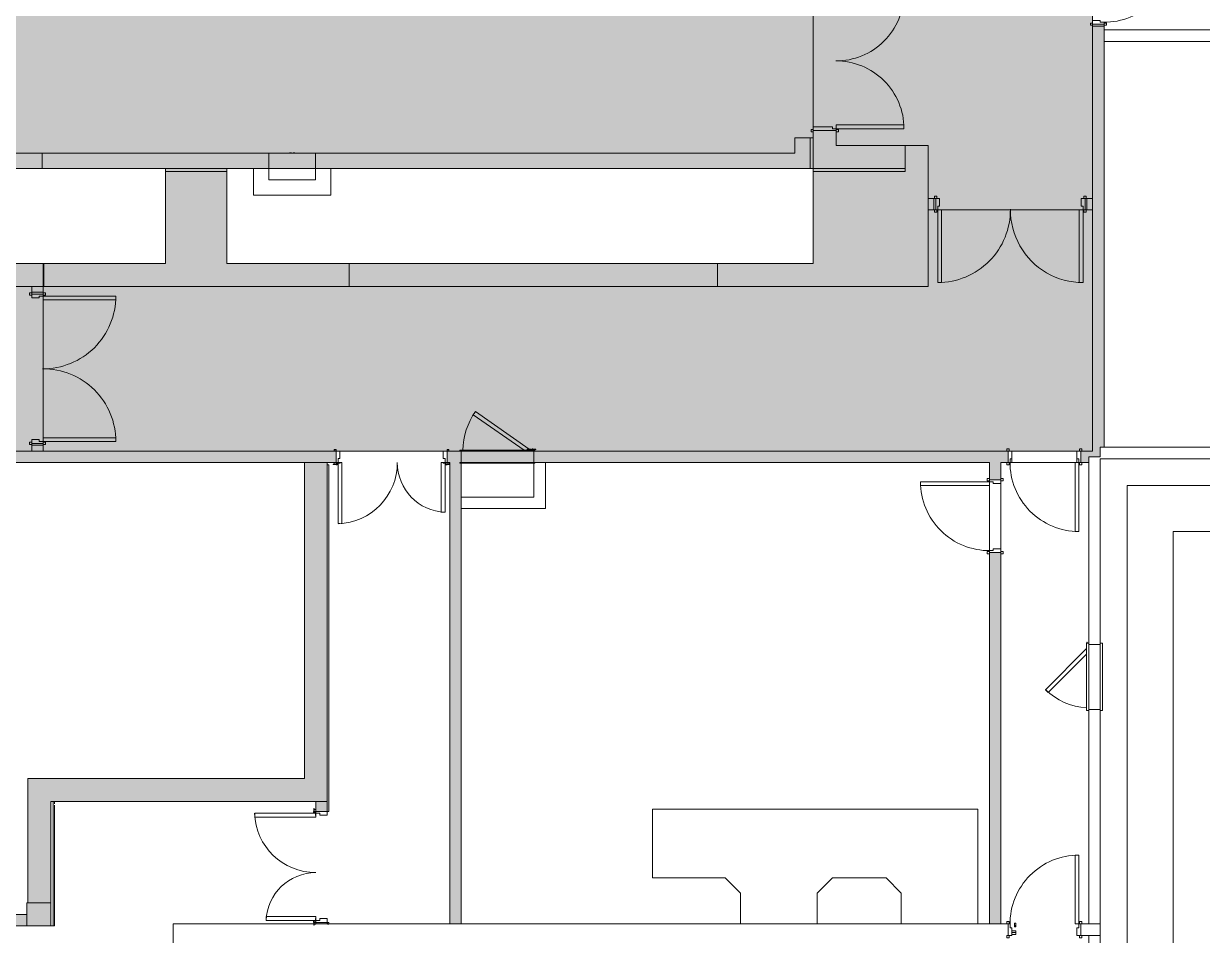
# Model space of a CAD drawing. Header units: millimetres. Extents: x -57519 to 497916, y -349472 to 446842.
# Drawn here: x 394282 to 409684, y -618 to 11290 of the extents above; entities that cross this region are included whole.
import ezdxf

# ---------------------------------------------------------------- set-up
doc = ezdxf.new("R2010")
doc.units = ezdxf.units.MM
for name, color, linetype, lineweight in [('A-DETL-GENF', 92, 'Continuous', 5), ('A-DETL-THIN', 151, 'Continuous', 9), ('A-DOOR', 31, 'Continuous', 5), ('A-DOOR-FRAM', 31, 'Continuous', 5), ('A-FLOR', 192, 'Continuous', 5), ('A-WALL', 113, 'Continuous', 20), ('A-WALL-PATT', 111, 'Continuous', 20), ('I-FURN', 30, 'Continuous', 5), ('S-COLS', 52, 'Continuous', 20)]:
    doc.layers.add(name, color=color, linetype=linetype, lineweight=lineweight)

# ---------------------------------------------------------------- blocks, each defined once
blk = doc.blocks.new('DLN-Double Door__X03_ - _M19_1900 x 2450 _WH_-V583-G_F SINGLE OCCUPANCY DIAGRAM')
at = {"layer": 'A-DOOR', "color": 191}
for p, q in [((-900, -75), (-950, -75)), ((-950, -75), (-950, -1025)), ((-900, -1025), (-900, -75)), ((900, -75), (950, -75)), ((900, -1025), (900, -75)), ((950, -75), (950, -1025)), ((-950, -1025), (-900, -1025)), ((950, -1025), (900, -1025))]:
    blk.add_line(p, q, dxfattribs=at)
for centre, start, end in [((-950, -75), 270, 0.5), ((950, -75), 179.5, 209.6667), ((950, -75), 209.6667, 239.8333), ((950, -75), 239.8333, 270)]:
    blk.add_arc(centre, 950, start, end, dxfattribs=at)
at = {"layer": 'A-DOOR-FRAM', "color": 191}
for p, q in [((-960, 105), (-990, 105)), ((-990, 105), (-990, 75)), ((-990, 75), (-975, 75)), ((-975, 75), (-960, 75)), ((-925, 75), (-975, 75)), ((-975, 75), (-975, -75)), ((-960, 75), (-960, 105)), ((-925, -25), (-925, 75)), ((925, 75), (925, -25)), ((975, 75), (925, 75)), ((990, 105), (960, 105)), ((960, 105), (960, 75)), ((960, 75), (975, 75)), ((975, 75), (990, 75)), ((975, -75), (975, 75)), ((990, 75), (990, 105)), ((-975, -75), (-990, -75)), ((-990, -75), (-990, -105)), ((-990, -105), (-960, -105)), ((-960, -75), (-975, -75)), ((-975, -75), (-950, -75)), ((-960, -105), (-960, -75)), ((-950, -75), (-950, -25)), ((-950, -25), (-925, -25)), ((925, -25), (950, -25)), ((950, -25), (950, -75)), ((950, -75), (975, -75)), ((975, -75), (960, -75)), ((960, -75), (960, -105)), ((960, -105), (990, -105)), ((990, -75), (975, -75)), ((990, -105), (990, -75))]:
    blk.add_line(p, q, dxfattribs=at)
blk = doc.blocks.new('DLN-Single Door__X01_ - _M05a_ 900 x 2450 _WH_-16935530-G_F SINGLE OCCUPANCY DIAGRAM')
at = {"layer": 'A-DOOR', "color": 253}
for p, q in [((-450, 975), (-400, 975)), ((-450, 75), (-450, 975)), ((-400, 975), (-400, 75)), ((-490, 105), (-460, 105)), ((-490, 75), (-490, 105)), ((-475, 75), (-490, 75)), ((-460, 75), (-475, 75)), ((-460, 105), (-460, 75)), ((-400, 75), (-450, 75)), ((460, 75), (460, 105)), ((460, 105), (490, 105)), ((475, 75), (460, 75)), ((490, 75), (475, 75)), ((490, 105), (490, 75)), ((-490, -75), (-475, -75)), ((-475, -75), (-460, -75)), ((460, -75), (475, -75)), ((475, -75), (490, -75))]:
    blk.add_line(p, q, dxfattribs=at)
at = {"layer": 'A-DOOR', "color": 191}
for p, q in [((-490, -105), (-490, -75)), ((-460, -105), (-490, -105)), ((-460, -75), (-460, -105)), ((460, -105), (460, -75)), ((490, -105), (460, -105)), ((490, -75), (490, -105))]:
    blk.add_line(p, q, dxfattribs=at)
at = {"layer": 'A-DOOR', "color": 253}
blk.add_arc((-450, 75), 900, 359.5, 90, dxfattribs=at)
at = {"layer": 'A-DOOR-FRAM', "color": 253}
for p, q in [((-475, 75), (-450, 75)), ((-475, -75), (-475, 75)), ((-450, 75), (-450, 25)), ((-450, 25), (-425, 25)), ((-425, 25), (-425, -75)), ((425, 25), (450, 25)), ((425, -75), (425, 25)), ((450, 75), (475, 75)), ((450, 25), (450, 75)), ((475, 75), (475, -75)), ((-425, -75), (-475, -75)), ((475, -75), (425, -75))]:
    blk.add_line(p, q, dxfattribs=at)
blk = doc.blocks.new('DLN-Double Door__X03_ - _M19_1900 x 2450 _WH_-16956328-G_F SINGLE OCCUPANCY DIAGRAM')
at = {"layer": 'A-DOOR', "color": 191}
for p, q in [((-950, 1025), (-900, 1025)), ((-950, 75), (-950, 1025)), ((-900, 1025), (-900, 75)), ((900, 1025), (900, 75)), ((950, 1025), (900, 1025)), ((950, 75), (950, 1025)), ((-900, 75), (-950, 75)), ((900, 75), (950, 75))]:
    blk.add_line(p, q, dxfattribs=at)
for centre, start, end in [((-950, 75), 359.5, 90), ((950, 75), 90, 180.5)]:
    blk.add_arc(centre, 950, start, end, dxfattribs=at)
at = {"layer": 'A-DOOR-FRAM', "color": 191}
for p, q in [((-990, 105), (-960, 105)), ((-990, 75), (-990, 105)), ((-975, 75), (-990, 75)), ((-960, 75), (-975, 75)), ((-975, 75), (-950, 75)), ((-975, -75), (-975, 75)), ((-960, 105), (-960, 75)), ((-950, 75), (-950, 25)), ((-950, 25), (-925, 25)), ((-925, 25), (-925, -75)), ((925, 25), (950, 25)), ((925, -75), (925, 25)), ((950, 75), (975, 75)), ((950, 25), (950, 75)), ((960, 75), (960, 105)), ((960, 105), (990, 105)), ((975, 75), (960, 75)), ((990, 75), (975, 75)), ((975, 75), (975, -75)), ((990, 105), (990, 75)), ((-990, -75), (-975, -75)), ((-990, -105), (-990, -75)), ((-960, -105), (-990, -105)), ((-975, -75), (-960, -75)), ((-925, -75), (-975, -75)), ((-960, -75), (-960, -105)), ((975, -75), (925, -75)), ((960, -105), (960, -75)), ((960, -75), (975, -75)), ((990, -105), (960, -105)), ((975, -75), (990, -75)), ((990, -75), (990, -105))]:
    blk.add_line(p, q, dxfattribs=at)
blk = doc.blocks.new('DLN-Access Panel__AP02_ - _AP02_ 900 x 1100 _WH_-14685773-G_F SINGLE OCCUPANCY DIAGRAM')
at = {"layer": 'A-DOOR', "color": 253}
for p, q in [((-490, 85), (-477, 85)), ((-490, 75), (-490, 85)), ((-477, 75), (-490, 75)), ((-477, 85), (473, 85)), ((473, 75), (-477, 75)), ((473, 85), (490, 85)), ((490, 75), (473, 75)), ((490, 85), (490, 75)), ((-490, -75), (490, -75))]:
    blk.add_line(p, q, dxfattribs=at)
at = {"layer": 'A-DOOR', "color": 191}
for p, q in [((-465, -95), (-503, -95)), ((-503, -95), (-503, -100)), ((-503, -100), (-465, -100)), ((-490, -85), (-490, -75)), ((490, -85), (-490, -85)), ((-465, -85), (-465, -97)), ((-450, -97), (-450, -85)), ((-405, -95), (-443, -95)), ((-443, -95), (-443, -100)), ((-443, -100), (-405, -100)), ((-436, -85), (-421, -95)), ((-414, -100), (287, -591)), ((-405, -85), (-405, -97)), ((-390, -97), (-390, -85)), ((316, -550), (-349, -85)), ((490, -75), (490, -85)), ((287, -591), (316, -550))]:
    blk.add_line(p, q, dxfattribs=at)
for centre, radius, start, end in [((-458, -97), 7.5, 199.4712, 360), ((-458, -97), 7.5, 180, 0), ((-458, -97), 2, 180, 360), ((-398, -97), 7.5, 199.4712, 360), ((-398, -97), 7.5, 180, 0), ((-398, -97), 2, 180, 360), ((-450, -75), 900, 325, 359.3465)]:
    blk.add_arc(centre, radius, start, end, dxfattribs=at)
at = {"layer": 'A-DOOR-FRAM', "color": 253}
for p, q in [((-475, 75), (473, 75)), ((-475, -75), (-475, 75)), ((475, 73), (475, -51)), ((475, -75), (-475, -75)), ((475, -54), (475, -75))]:
    blk.add_line(p, q, dxfattribs=at)
blk = doc.blocks.new('DLN-Double Door__X03_ - _M52_1800 x 2450 _WH_-16954923-G_F SINGLE OCCUPANCY DIAGRAM')
at = {"layer": 'A-DOOR', "color": 191}
for p, q in [((-835, -150), (-885, -150)), ((-885, -150), (-885, -1035)), ((-835, -1035), (-835, -150)), ((835, -150), (885, -150)), ((835, -1035), (835, -150)), ((885, -150), (885, -1035)), ((-885, -1035), (-835, -1035)), ((885, -1035), (835, -1035))]:
    blk.add_line(p, q, dxfattribs=at)
for centre, start, end in [((-885, -150), 270, 0.5), ((885, -150), 179.5, 270)]:
    blk.add_arc(centre, 885, start, end, dxfattribs=at)
at = {"layer": 'A-DOOR-FRAM', "color": 191}
for p, q in [((-895, 180), (-925, 180)), ((-925, 180), (-925, 150)), ((-895, 150), (-895, 180)), ((925, 180), (895, 180)), ((895, 180), (895, 150)), ((925, 150), (925, 180)), ((-925, 150), (-910, 150)), ((-910, 150), (-895, 150)), ((-860, 150), (-910, 150)), ((-910, 150), (-910, -150)), ((-860, -100), (-860, 150)), ((860, 150), (860, -100)), ((910, 150), (860, 150)), ((895, 150), (910, 150)), ((910, 150), (925, 150)), ((910, -150), (910, 150)), ((-910, -150), (-925, -150)), ((-925, -150), (-925, -180)), ((-895, -150), (-910, -150)), ((-910, -150), (-885, -150)), ((-895, -180), (-895, -150)), ((-885, -150), (-885, -100)), ((-885, -100), (-860, -100)), ((860, -100), (885, -100)), ((885, -100), (885, -150)), ((885, -150), (910, -150)), ((910, -150), (895, -150)), ((895, -150), (895, -180)), ((925, -150), (910, -150)), ((925, -180), (925, -150)), ((-925, -180), (-895, -180)), ((895, -180), (925, -180))]:
    blk.add_line(p, q, dxfattribs=at)
blk = doc.blocks.new('DLN-Access Panel__AP01_ - _AP10_ 800 x 800 _WH_-16315458-G_F SINGLE OCCUPANCY DIAGRAM')
at = {"layer": 'A-DOOR', "color": 253}
for p, q in [((-440, 105), (440, 105)), ((-440, 75), (-440, 105)), ((440, 75), (-440, 75)), ((440, 105), (440, 75)), ((-440, -95), (-453, -95)), ((-453, -95), (-453, -100)), ((-453, -100), (-440, -100)), ((-440, -75), (440, -75)), ((-440, -105), (-440, -75)), ((440, -105), (-440, -105)), ((-370, -105), (166, -641)), ((201, -605), (-299, -105)), ((440, -75), (440, -105)), ((166, -641), (201, -605))]:
    blk.add_line(p, q, dxfattribs=at)
blk.add_arc((-400, -75), 800, 315, 357.8232, dxfattribs=at)
at = {"layer": 'A-DOOR-FRAM', "color": 253}
for p, q in [((-425, 75), (-425, -75)), ((425, 75), (425, -75))]:
    blk.add_line(p, q, dxfattribs=at)
blk = doc.blocks.new('DLN_Production Lighting PLB - DLN_Production Lighting PLB-15392208-G_F SINGLE OCCUPANCY DIAGRAM')
at = {"layer": 'I-FURN', "color": 253}
for p, q in [((305, 0), (-305, 0)), ((-305, 0), (-305, -150)), ((305, -150), (305, 0))]:
    blk.add_line(p, q, dxfattribs=at)
at = {"layer": 'I-FURN', "color": 191}
for p, q in [((-305, -150), (-305, -350)), ((305, -350), (305, -150)), ((-305, -350), (305, -350)), ((-35, -355), (-35, -350)), ((-10, -355), (-35, -355)), ((-10, -350), (-10, -355)), ((10, -350), (10, -355)), ((35, -355), (10, -355)), ((35, -355), (35, -350))]:
    blk.add_line(p, q, dxfattribs=at)
blk = doc.blocks.new('DLN-Single Door__X01_ - _M05a_ 900 x 2450 _WH_-V849-G_F SINGLE OCCUPANCY DIAGRAM')
at = {"layer": 'A-DOOR', "color": 253}
for p, q in [((-450, 975), (-400, 975)), ((-450, 75), (-450, 975)), ((-400, 975), (-400, 75)), ((-490, 105), (-460, 105)), ((-490, 75), (-490, 105)), ((-475, 75), (-490, 75)), ((-460, 75), (-475, 75)), ((-460, 105), (-460, 75)), ((-400, 75), (-450, 75)), ((460, 75), (460, 105)), ((460, 105), (490, 105)), ((475, 75), (460, 75)), ((490, 75), (475, 75)), ((490, 105), (490, 75)), ((-490, -75), (-475, -75)), ((-475, -75), (-460, -75)), ((460, -75), (475, -75)), ((475, -75), (490, -75))]:
    blk.add_line(p, q, dxfattribs=at)
at = {"layer": 'A-DOOR', "color": 191}
for p, q in [((-490, -103), (-490, -75)), ((-460, -105), (-490, -105)), ((-460, -75), (-460, -102)), ((460, -105), (460, -75)), ((490, -105), (460, -105)), ((490, -75), (490, -105))]:
    blk.add_line(p, q, dxfattribs=at)
at = {"layer": 'A-DOOR', "color": 253}
blk.add_arc((-450, 75), 900, 359.5, 90, dxfattribs=at)
at = {"layer": 'A-DOOR-FRAM', "color": 253}
for p, q in [((-475, 75), (-450, 75)), ((-475, -75), (-475, 75)), ((-450, 75), (-450, 25)), ((-450, 25), (-425, 25)), ((-425, 25), (-425, -75)), ((425, 25), (450, 25)), ((425, -75), (425, 25)), ((450, 75), (475, 75)), ((450, 25), (450, 75)), ((475, 75), (475, -75)), ((-425, -75), (-475, -75)), ((475, -75), (425, -75))]:
    blk.add_line(p, q, dxfattribs=at)
blk = doc.blocks.new('DLN-Single Door__X01_ - _M02_ 900 x 2450 _WH_-16935554-G_F SINGLE OCCUPANCY DIAGRAM')
at = {"layer": 'A-DOOR', "color": 253}
for p, q in [((-460, 105), (-490, 105)), ((-490, 105), (-490, 75)), ((-490, 75), (-475, 75)), ((-475, 75), (-460, 75)), ((-460, 75), (-460, 105)), ((490, 105), (460, 105)), ((460, 105), (460, 75)), ((460, 75), (475, 75)), ((475, 75), (490, 75)), ((490, 75), (490, 105)), ((-475, -75), (-490, -75)), ((-490, -75), (-490, -105)), ((-490, -105), (-460, -105)), ((-460, -75), (-475, -75)), ((-460, -105), (-460, -75)), ((-400, -75), (-450, -75)), ((-450, -75), (-450, -975)), ((-400, -975), (-400, -75)), ((475, -75), (460, -75)), ((460, -75), (460, -105)), ((460, -105), (490, -105)), ((490, -75), (475, -75)), ((490, -105), (490, -75)), ((-450, -975), (-400, -975))]:
    blk.add_line(p, q, dxfattribs=at)
blk.add_arc((-450, -75), 900, 270, 0.5, dxfattribs=at)
at = {"layer": 'A-DOOR-FRAM', "color": 253}
for p, q in [((-425, 75), (-475, 75)), ((-475, 75), (-475, -75)), ((-425, -25), (-425, 75)), ((425, 75), (425, -25)), ((475, 75), (425, 75)), ((475, -75), (475, 75)), ((-475, -75), (-450, -75)), ((-450, -75), (-450, -25)), ((-450, -25), (-425, -25)), ((425, -25), (450, -25)), ((450, -25), (450, -75)), ((450, -75), (475, -75))]:
    blk.add_line(p, q, dxfattribs=at)
blk = doc.blocks.new('DLN-Steel door without lock - _M37_ 900 x 2200 _WH_-15386566-G_F SINGLE OCCUPANCY DIAGRAM')
at = {"layer": 'A-DOOR', "color": 253}
for p, q in [((-460, 105), (-490, 105)), ((-490, 105), (-490, 75)), ((-490, 75), (-475, 75)), ((-475, 75), (-460, 75)), ((-460, 75), (-460, 105)), ((425, 65), (375, 65)), ((375, 50), (375, 65)), ((375, 65), (375, 63)), ((375, 40), (375, 50)), ((375, 35), (375, 40)), ((375, 31), (375, 40)), ((375, 40), (375, 31)), ((425, 35), (375, 35)), ((375, 25), (375, 35)), ((375, 34), (375, 32)), ((375, 15), (375, 25)), ((425, 15), (375, 15)), ((490, 105), (460, 105)), ((460, 105), (460, 75)), ((460, 75), (475, 75)), ((475, 75), (490, 75)), ((490, 75), (490, 105)), ((-475, -75), (-490, -75)), ((-490, -75), (-490, -105)), ((-490, -105), (-460, -105)), ((-460, -75), (-475, -75)), ((-460, -105), (-460, -75)), ((-400, -75), (-450, -75)), ((-450, -75), (-450, -975)), ((-400, -975), (-400, -75)), ((375, -45), (375, -35)), ((375, -35), (390, -35)), ((375, -45), (375, -50)), ((375, -50), (375, -45)), ((375, -45), (375, -55)), ((375, -55), (375, -45)), ((390, -50), (375, -50)), ((375, -50), (375, -60)), ((375, -60), (375, -50)), ((375, -55), (390, -55)), ((375, -55), (375, -60)), ((375, -60), (375, -55)), ((375, -70), (375, -60)), ((375, -70), (375, -80)), ((375, -80), (375, -70)), ((375, -70), (375, -85)), ((375, -85), (375, -70)), ((375, -85), (390, -85)), ((390, -35), (390, -45)), ((390, -45), (390, -55)), ((390, -55), (390, -45)), ((390, -45), (390, -50)), ((390, -50), (390, -45)), ((390, -50), (390, -60)), ((390, -60), (390, -50)), ((390, -55), (390, -60)), ((390, -60), (390, -55)), ((390, -60), (390, -70)), ((390, -70), (390, -85)), ((390, -85), (390, -70)), ((390, -70), (390, -80)), ((390, -80), (390, -70)), ((475, -75), (460, -75)), ((460, -75), (460, -105)), ((460, -105), (490, -105)), ((490, -75), (475, -75)), ((490, -105), (490, -75)), ((-450, -975), (-400, -975))]:
    blk.add_line(p, q, dxfattribs=at)
blk.add_arc((-450, -75), 900, 270, 0.5, dxfattribs=at)
at = {"layer": 'A-DOOR-FRAM', "color": 253}
for p, q in [((-425, 75), (-475, 75)), ((-475, 75), (-475, -75)), ((-425, -25), (-425, 75)), ((425, 75), (425, -25)), ((475, 75), (425, 75)), ((475, -75), (475, 75)), ((-475, -75), (-450, -75)), ((-450, -75), (-450, -25)), ((-450, -25), (-425, -25)), ((425, -25), (450, -25)), ((450, -25), (450, -75)), ((450, -75), (475, -75))]:
    blk.add_line(p, q, dxfattribs=at)
blk = doc.blocks.new('M_Double-Uneven - 850 X 600 X 2150 _M53_-18821348-G_F SINGLE OCCUPANCY DIAGRAM')
at = {"layer": 'A-DOOR', "color": 253}
for p, q in [((-1348, 75), (-1298, 75)), ((-1348, -75), (-1348, 75)), ((-1298, 75), (-1298, -24)), ((52, 75), (102, 75)), ((52, -24), (52, 75)), ((102, 75), (102, -75)), ((-1348, -96), (-1385, -96)), ((-1385, -96), (-1385, -101)), ((-1385, -101), (-1348, -101)), ((-1295, -76), (-1348, -76)), ((-1348, -76), (-1348, -99)), ((-1333, -99), (-1333, -81)), ((-1333, -81), (-1295, -81)), ((-1323, -24), (-1323, -76)), ((-1298, -24), (-1323, -24)), ((-1323, -75), (-1323, -873)), ((-1323, -75), (-1272, -75)), ((-1295, -81), (-1295, -76)), ((-1272, -75), (-1272, -874)), ((26, -75), (26, -725)), ((77, -75), (26, -75)), ((102, -76), (49, -76)), ((49, -76), (49, -81)), ((49, -81), (87, -81)), ((77, -24), (52, -24)), ((77, -76), (77, -24)), ((77, -75), (77, -725)), ((87, -81), (87, -99)), ((102, -99), (102, -76)), ((140, -96), (102, -96)), ((102, -101), (140, -101)), ((140, -101), (140, -96)), ((77, -725), (26, -725)), ((-1323, -873), (-1297, -873))]:
    blk.add_line(p, q, dxfattribs=at)
for centre, radius, start, end in [((-1340, -99), 7.5, 199.4712, 360), ((-1340, -99), 7.5, 180, 360), ((-1340, -99), 2, 180, 360), ((-1348, -75), 800, 271.7908, 0), ((102, -75), 650, 180, 267.7958), ((94, -99), 7.5, 180, 340.5288), ((94, -99), 7.5, 180, 0), ((94, -99), 2, 180, 0)]:
    blk.add_arc(centre, radius, start, end, dxfattribs=at)
at = {"layer": 'A-DOOR-FRAM', "color": 191}
for p, q in [((-1373, 96), (-1348, 96)), ((-1373, 76), (-1373, 96)), ((-1348, 76), (-1373, 76)), ((-1348, 96), (-1348, 76)), ((102, 76), (102, 96)), ((102, 96), (127, 96)), ((127, 76), (102, 76)), ((127, 96), (127, 76))]:
    blk.add_line(p, q, dxfattribs=at)
at = {"layer": 'A-DOOR-FRAM', "color": 253}
for p, q in [((-1373, -76), (-1348, -76)), ((-1373, -96), (-1373, -76)), ((102, -76), (127, -76)), ((127, -76), (127, -96))]:
    blk.add_line(p, q, dxfattribs=at)
blk = doc.blocks.new('M_Double-Uneven - 850 X 600 X 2150 _M53_-V915-G_F SINGLE OCCUPANCY DIAGRAM')
at = {"layer": 'A-DOOR', "lineweight": 15}
for p, q in [((-1348, 75), (-1298, 75)), ((-1348, -75), (-1348, 75)), ((-1298, 75), (-1298, -24)), ((52, 75), (102, 75)), ((52, -24), (52, 75)), ((102, 75), (102, -75)), ((-1323, -24), (-1323, -76)), ((-1298, -24), (-1323, -24)), ((-1323, -75), (-1323, -873)), ((-1323, -75), (-1272, -75)), ((-1272, -75), (-1272, -874)), ((26, -75), (26, -725)), ((77, -75), (26, -75)), ((77, -24), (52, -24)), ((77, -76), (77, -24)), ((77, -75), (77, -725)), ((77, -725), (26, -725)), ((-1323, -873), (-1297, -873))]:
    blk.add_line(p, q, dxfattribs=at)
at = {"layer": 'A-DOOR'}
for p, q in [((-1348, -96), (-1385, -96)), ((-1385, -96), (-1385, -101)), ((-1385, -101), (-1348, -101)), ((-1295, -76), (-1348, -76)), ((-1348, -76), (-1348, -99)), ((-1333, -99), (-1333, -81)), ((-1333, -81), (-1295, -81)), ((-1295, -81), (-1295, -76)), ((102, -76), (49, -76)), ((49, -76), (49, -81)), ((49, -81), (87, -81)), ((87, -81), (87, -99)), ((102, -99), (102, -76)), ((140, -96), (102, -96)), ((102, -101), (140, -101)), ((140, -101), (140, -96))]:
    blk.add_line(p, q, dxfattribs=at)
for centre, radius, start, end in [((-1340, -99), 7.5, 199.4712, 360), ((-1340, -99), 7.5, 180, 360), ((-1340, -99), 2, 180, 360), ((-1348, -75), 800, 271.7908, 0), ((102, -75), 650, 180, 267.7958), ((94, -99), 7.5, 180, 340.5288), ((94, -99), 7.5, 180, 0), ((94, -99), 2, 180, 0)]:
    blk.add_arc(centre, radius, start, end, dxfattribs=at)
at = {"layer": 'A-DOOR-FRAM', "lineweight": 15}
for p, q in [((-1373, 96), (-1348, 96)), ((102, 76), (102, 96)), ((102, 96), (122, 96)), ((122, 76), (102, 76)), ((127, 96), (127, 76)), ((-1373, -76), (-1348, -76)), ((-1373, -96), (-1373, -76)), ((102, -76), (122, -76)), ((127, -76), (127, -96))]:
    blk.add_line(p, q, dxfattribs=at)

msp = doc.modelspace()

# ---------------------------------------------------------------- hatches: boundary and pattern name
at = {"layer": 'A-DETL-GENF', "transparency": 33554585}
h = msp.add_hatch(color=201, dxfattribs=at)
h.paths.add_polyline_path([(378712.3, -2142.5), (378712.3, 5707.5), (408249.8, 5707.5), (408249.8, 31607.5), (411824.8, 31607.5), (411824.8, 28857.5), (414124.8, 28857.5), (414124.8, 34332.5), (417674.8, 34332.5), (417674.8, 35647.5), (420699.8, 35647.5), (420699.8, 52157.5), (392454.3, 52157.5), (392454.3, 45782.5), (382199.8, 45782.5), (382199.8, 52157.5), (367049.8, 52157.5), (367049.8, 5707.5), (368349.8, 5707.5), (368349.8, 3222.2), (374112.3, -1265.4), (374112.3, -2142.5), (376972.2, -2142.5)], flags=0)
h.paths.add_polyline_path([(370849.8, 8157.5), (370849.8, 9357.5), (369649.8, 9357.5), (369649.8, 15624.2), (370889.8, 15624.2), (370889.8, 9397.5), (371149.8, 9397.5), (371149.8, 8157.5)], flags=0)
h.paths.add_polyline_path([(388124.8, 8157.5), (388124.8, 9397.5), (389899.8, 9397.5), (389899.8, 8157.5)], flags=0)
h.paths.add_polyline_path([(382791.7, 8157.5), (382352.3, 8157.5), (382352.3, 9397.5), (387324.8, 9397.5), (387324.8, 8157.5), (386671.4, 8157.5)], flags=0)
h.paths.add_polyline_path([(404599.8, 8157.5), (396937.3, 8157.5), (396937.3, 9397.5), (404599.8, 9397.5), (404599.8, 8571.4)], flags=0)
h.paths.add_polyline_path([(394430.7, 8157.5), (392899.8, 8157.5), (392899.8, 9397.5), (396137.3, 9397.5), (396137.3, 8157.5)], flags=0)
h.paths.add_polyline_path([(405799.8, 12397.5), (404559.8, 12397.5), (404559.8, 15624.2), (405799.8, 15624.2), (405799.8, 12969.9)], flags=0)
h.paths.add_polyline_path([(370889.8, 16424.2), (369649.8, 16424.2), (369649.8, 23040.8), (370889.8, 23040.8), (370889.8, 17368.3)], flags=0)
h.paths.add_polyline_path([(404559.8, 16424.2), (404559.8, 23040.8), (405799.8, 23040.8), (405799.8, 16424.2)], flags=0)
h.paths.add_polyline_path([(369649.8, 23840.8), (369649.8, 30107.5), (370849.8, 30107.5), (370849.8, 31307.5), (371149.8, 31307.5), (371149.8, 30107.5), (370889.8, 30107.5), (370889.8, 23840.8)], flags=0)
h.paths.add_polyline_path([(404559.8, 23840.8), (404559.8, 27067.5), (405799.8, 27067.5), (405799.8, 23840.8)], flags=0)
h.paths.add_polyline_path([(388124.8, 30067.5), (388124.8, 31307.5), (389399.8, 31307.5), (389399.8, 30067.5)], flags=0)
h.paths.add_polyline_path([(373449.8, 30067.5), (373449.8, 31307.5), (378512.3, 31307.5), (378512.3, 30067.5), (375032.4, 30067.5)], flags=0)
h.paths.add_polyline_path([(386671.4, 30067.5), (382349.8, 30067.5), (382349.8, 31307.5), (387324.8, 31307.5), (387324.8, 30067.5)], flags=0)
h.paths.add_polyline_path([(394430.7, 30067.5), (392399.8, 30067.5), (392399.8, 31307.5), (396137.3, 31307.5), (396137.3, 30067.5)], flags=0)
h.paths.add_polyline_path([(402190, 30067.5), (396937.3, 30067.5), (396937.3, 31307.5), (404599.8, 31307.5), (404599.8, 30067.5), (404129.8, 30067.5)], flags=0)
h.paths.add_polyline_path([(407299.8, 35797.5), (407299.8, 36247.5), (408249.8, 36247.5), (408249.8, 35797.5), (408009.5, 35797.5)], flags=0)
h.paths.add_polyline_path([(412649.8, 35797.5), (412649.8, 37247.5), (415649.8, 37247.5), (415649.8, 35797.5), (413829, 35797.5)], flags=0)
h.paths.add_polyline_path([(412649.8, 37397.5), (412649.8, 37897.5), (418299.8, 37897.5), (418299.8, 37397.5), (412859.1, 37397.5)], flags=0)
h.paths.add_polyline_path([(408979.4, 37847.5), (408399.8, 37847.5), (408399.8, 38327.5), (410749.8, 38327.5), (410749.8, 37847.5), (409949.3, 37847.5)], flags=0)
h.paths.add_polyline_path([(381599.8, 37907.5), (381599.8, 39557.5), (382049.8, 39557.5), (382049.8, 37907.5), (381821.8, 37907.5)], flags=0)
h.paths.add_polyline_path([(406069.7, 38657.5), (404849.8, 38657.5), (404849.8, 49957.5), (408249.8, 49957.5), (408249.8, 38657.5), (408009.5, 38657.5)], flags=0)
h.paths.add_polyline_path([(370182.8, 40207.5), (369149.8, 40207.5), (369149.8, 40707.5), (370699.8, 40707.5), (370699.8, 40207.5)], flags=0)
h.paths.add_polyline_path([(381599.8, 40257.5), (381599.8, 42757.5), (382049.8, 42757.5), (382049.8, 40257.5), (381821.8, 40257.5)], flags=0)
h.paths.add_polyline_path([(414798.9, 42697.5), (410674.8, 42697.5), (410674.8, 43197.5), (418349.8, 43197.5), (418349.8, 42697.5), (415768.8, 42697.5)], flags=0)
h.paths.add_polyline_path([(377289.8, 42907.5), (375749.8, 42907.5), (375749.8, 43407.5), (377289.8, 43407.5), (377289.8, 43209.2)], flags=0)
h.paths.add_polyline_path([(382049.8, 46907.5), (379399.8, 46907.5), (379399.8, 52007.5), (382049.8, 52007.5), (382049.8, 47057.9)], flags=0)
h.paths.add_polyline_path([(410919.2, 47837.5), (410674.8, 47837.5), (410674.8, 48337.5), (418349.8, 48337.5), (418349.8, 47837.5), (411404.2, 47837.5)], flags=0)
h.paths.add_polyline_path([(408399.8, 50107.5), (408399.8, 52007.5), (408849.8, 52007.5), (408849.8, 50107.5)], flags=0)
at = {"layer": 'A-WALL-PATT', "transparency": 33554432}
h = msp.add_hatch(color=133, dxfattribs=at)
h.paths.add_polyline_path([(408277.3, 5632.5), (408349.8, 5632.5), (408349.8, 5757.5), (408399.8, 5757.5), (408399.8, 11282.5), (408249.8, 11282.5), (408249.8, 5632.5), (408268.4, 5632.5)], flags=0)
h.paths.add_polyline_path([(408399.8, 12232.5), (408399.8, 12860), (408249.8, 12860), (408249.8, 12232.5)], flags=0)
h.paths.add_polyline_path([(408349.8, 14010), (408399.8, 14010), (408399.8, 14395), (408249.8, 14395), (408249.8, 14010), (408299.8, 14010)], flags=0)
h.paths.add_polyline_path([(408399.8, 15545), (408399.8, 22508), (408249.8, 22508), (408249.8, 15545), (408349.8, 15545)], flags=0)
h.paths.add_polyline_path([(408249.8, 23658), (408399.8, 23658), (408399.8, 24232.5), (408249.8, 24232.5), (408249.8, 23673)], flags=0)
h.paths.add_polyline_path([(408249.8, 25182.5), (408399.8, 25182.5), (408399.8, 30607.5), (408249.8, 30607.5), (408249.8, 25615.4)], flags=0)
h = msp.add_hatch(color=133, dxfattribs=at)
h.paths.add_polyline_path([(404719.8, 9697.5), (404899.8, 9697.5), (404899.8, 9892.5), (404599.8, 9892.5), (404599.8, 9697.5)], flags=0)
h.paths.add_polyline_path([(404899.8, 11712.5), (404899.8, 12097.5), (404599.8, 12097.5), (404599.8, 11712.5)], flags=0)
for points in [[(404599.8, 9397.5), (405799.8, 9397.5), (405799.8, 9697.5), (404599.8, 9697.5)], [(398537.3, 7857.5), (403349.8, 7857.5), (403349.8, 8157.5), (398537.3, 8157.5)], [(397949.8, 1432.5), (398249.8, 1432.5), (398249.8, 5557.5), (397949.8, 5557.5), (397949.8, 4173)], [(399999.8, -467.5), (399999.8, 5557.5), (399849.8, 5557.5), (399849.8, -467.5)], [(398249.8, 1132.5), (398249.8, 1432.5), (394337.3, 1432.5), (394337.3, 1132.5), (398099.8, 1132.5)], [(394430.7, -192.5), (394637.3, -192.5), (394637.3, 1132.5), (394337.3, 1132.5), (394337.3, -192.5)], [(394430.7, -492.5), (394637.3, -492.5), (394637.3, -192.5), (394324.8, -192.5), (394324.8, -492.5)], [(392974.8, -492.5), (394324.8, -492.5), (394324.8, -342.5), (392824.8, -342.5), (392824.8, -492.5)]]:
    msp.add_hatch(color=133, dxfattribs=at).paths.add_polyline_path(points, flags=0)
at = {"layer": 'A-WALL-PATT'}
for points in [[(406099.8, 9357.5), (406099.8, 9697.5), (405799.8, 9697.5), (405799.8, 9357.5), (406069.7, 9357.5)], [(403983.8, 7857.5), (404599.8, 7857.5), (404599.8, 8157.5), (403349.8, 8157.5), (403349.8, 7857.5)]]:
    msp.add_hatch(color=133, dxfattribs=at).paths.add_polyline_path(points, flags=0)
at = {"layer": 'A-WALL-PATT', "transparency": 33554432}
h = msp.add_hatch(color=133, dxfattribs=at)
h.paths.add_polyline_path([(408249.8, 8857.5), (408249.8, 9007.5), (408149.8, 9007.5), (408149.8, 8857.5)], flags=0)
h.paths.add_polyline_path([(406099.8, 8857.5), (406199.8, 8857.5), (406199.8, 9007.5), (406099.8, 9007.5)], flags=0)
h = msp.add_hatch(color=133, dxfattribs=at)
h.paths.add_polyline_path([(392899.8, 7857.5), (394544.8, 7857.5), (394544.8, 8157.5), (392599.8, 8157.5), (392599.8, 7857.5)], flags=0)
h.paths.add_polyline_path([(390199.8, 7857.5), (390199.8, 8157.5), (389724.8, 8157.5), (389724.8, 7857.5), (389899.8, 7857.5)], flags=0)
at = {"layer": 'A-WALL-PATT'}
h = msp.add_hatch(color=133, dxfattribs=at)
h.paths.add_polyline_path([(398322.6, 7857.5), (398537.3, 7857.5), (398537.3, 8157.5), (396937.3, 8157.5), (396937.3, 7857.5), (398310.3, 7857.5)], flags=0)
h.paths.add_polyline_path([(396137.3, 7857.5), (396137.3, 8157.5), (394537.3, 8157.5), (394537.3, 7857.5), (395943.8, 7857.5)], flags=0)
at = {"layer": 'A-WALL-PATT', "transparency": 33554432}
h = msp.add_hatch(color=133, dxfattribs=at)
h.paths.add_polyline_path([(394387.3, 5707.5), (394537.3, 5707.5), (394537.3, 5807.5), (394387.3, 5807.5)], flags=0)
h.paths.add_polyline_path([(394537.3, 7757.5), (394537.3, 7857.5), (394387.3, 7857.5), (394387.3, 7757.5), (394430.7, 7757.5)], flags=0)
h = msp.add_hatch(color=133, dxfattribs=at)
h.paths.add_polyline_path([(378912, 5557.5), (390374.8, 5557.5), (390374.8, 5707.5), (377692.3, 5707.5), (377692.3, 5557.5), (378864.8, 5557.5)], flags=0)
h.paths.add_polyline_path([(373692.3, 5557.5), (373692.3, 5707.5), (373237.8, 5707.5), (373237.8, 5557.5), (373377.3, 5557.5)], flags=0)
h.paths.add_polyline_path([(392424.8, 5557.5), (398364.8, 5557.5), (398364.8, 5707.5), (392424.8, 5707.5)], flags=0)
h.paths.add_polyline_path([(400949.8, 5557.5), (407144.8, 5557.5), (407144.8, 5707.5), (399814.8, 5707.5), (399814.8, 5557.5), (400250.2, 5557.5)], flags=0)
h.paths.add_polyline_path([(408094.8, 5557.5), (408199.8, 5557.5), (408199.8, 5632.5), (408249.8, 5632.5), (408249.8, 5707.5), (408094.8, 5707.5)], flags=0)
h = msp.add_hatch(color=133, dxfattribs=at)
h.paths.add_polyline_path([(407039.6, -467.5), (407049.8, -467.5), (407049.8, 4382.5), (406899.8, 4382.5), (406899.8, -467.5)], flags=0)
h.paths.add_polyline_path([(407049.8, 5332.5), (407049.8, 5557.5), (406899.8, 5557.5), (406899.8, 5332.5)], flags=0)
h = msp.add_hatch(color=133, dxfattribs=at)
h.paths.add_polyline_path([(398099.8, -467.5), (398249.8, -467.5), (398249.8, -447.5), (398099.8, -447.5)], flags=0)
h.paths.add_polyline_path([(398249.8, 1002.5), (398249.8, 1132.5), (398099.8, 1132.5), (398099.8, 1002.5)], flags=0)
at = {"layer": 'S-COLS'}
for points in [[(396137.3, 7857.5), (396937.3, 7857.5), (396937.3, 9357.5), (396137.3, 9357.5), (396137.3, 8157.5)], [(406069.7, 7857.5), (406099.8, 7857.5), (406099.8, 9357.5), (404599.8, 9357.5), (404599.8, 7857.5), (405046.8, 7857.5)]]:
    msp.add_hatch(color=133, dxfattribs=at).paths.add_polyline_path(points, flags=0)

# ---------------------------------------------------------------- linework, layer by layer
at = {"layer": 'A-DETL-THIN', "lineweight": 5}
for p, q in [((408249.8, 5707.5), (408249.8, 31607.5)), ((392899.8, 9397.5), (396137.3, 9397.5)), ((396137.3, 9397.5), (396137.3, 8157.5)), ((396937.3, 8157.5), (396937.3, 9397.5)), ((396937.3, 9397.5), (404599.8, 9397.5)), ((404599.8, 9397.5), (404599.8, 8157.5)), ((396137.3, 8157.5), (392899.8, 8157.5)), ((404599.8, 8157.5), (396937.3, 8157.5)), ((378712.3, 5707.5), (408249.8, 5707.5))]:
    msp.add_line(p, q, dxfattribs=at)
at = {"layer": 'A-FLOR'}
for p, q in [((404599.8, 9942.5), (404599.8, 11662.5)), ((408249.8, 11257.5), (408399.8, 11257.5)), ((408399.8, 11207.5), (412359.8, 11207.5)), ((412359.8, 11057.5), (408399.8, 11057.5)), ((404899.8, 9877.5), (404899.8, 9697.5)), ((404359.8, 9597.5), (404359.8, 9797.5)), ((404359.8, 9797.5), (404594.5, 9797.5)), ((398097.3, 9597.5), (404359.8, 9597.5)), ((406174.8, 9007.5), (406174.8, 8857.5)), ((408174.8, 8857.5), (408174.8, 9007.5)), ((408174.8, 9007.5), (408249.8, 9007.5)), ((406224.8, 8857.5), (408124.8, 8857.5)), ((408249.8, 8857.5), (408164.8, 8857.5)), ((408249.8, 5707.5), (408249.8, 8857.5)), ((394387.3, 7857.5), (392599.8, 7857.5)), ((394387.3, 7782.5), (394387.3, 7857.5)), ((394537.3, 7772.5), (394537.3, 7857.5)), ((394537.3, 7782.5), (394387.3, 7782.5)), ((394537.3, 7732.5), (394537.3, 5832.5)), ((392439.8, 5707.5), (394387.3, 5707.5)), ((394387.3, 5707.5), (394387.3, 5782.5)), ((394387.3, 5782.5), (394537.3, 5782.5)), ((394537.3, 5707.5), (394537.3, 5792.5)), ((398414.8, 5707.5), (399764.8, 5707.5)), ((399814.8, 5707.5), (399997.3, 5707.5)), ((408044.8, 5707.5), (407194.8, 5707.5)), ((408109.8, 5707.5), (408249.8, 5707.5)), ((397949.8, 1432.5), (397949.8, 5557.5)), ((406899.8, 5557.5), (400949.8, 5557.5)), ((400949.8, 5107.5), (400949.8, 5547.5)), ((407129.8, 5557.5), (407049.8, 5557.5)), ((407194.8, 5557.5), (407169.8, 5557.5)), ((407194.8, 5607.5), (407194.8, 5557.5)), ((408044.8, 5557.5), (408044.8, 5607.5)), ((408069.8, 5557.5), (408044.8, 5557.5)), ((408199.8, 5557.5), (408109.8, 5557.5)), ((408199.8, 3182.5), (408199.8, 5557.5)), ((406899.8, 4407.5), (406899.8, 5307.5)), ((407049.8, 5282.5), (407049.8, 4432.5)), ((408199.8, -467.5), (408199.8, 2332.5)), ((394337.3, -192.5), (394337.3, 1432.5)), ((402499.8, 132.5), (402499.8, 1032.5)), ((402499.8, 1032.5), (406749.8, 1032.5)), ((406749.8, 1032.5), (406749.8, -467.5)), ((403449.8, 132.5), (402499.8, 132.5)), ((403649.8, -67.5), (403449.8, 132.5)), ((404849.8, 132.5), (404649.8, -67.5)), ((405549.8, 132.5), (404849.8, 132.5)), ((405749.8, -67.5), (405549.8, 132.5)), ((403649.8, -467.5), (403649.8, -67.5)), ((404649.8, -67.5), (404649.8, -467.5)), ((405749.8, -467.5), (405749.8, -67.5)), ((392824.8, -342.5), (394324.8, -342.5)), ((404649.8, -467.5), (403649.8, -467.5)), ((406749.8, -467.5), (405749.8, -467.5)), ((407159.8, -467.5), (407169.8, -467.5)), ((408069.8, -467.5), (408079.8, -467.5))]:
    msp.add_line(p, q, dxfattribs=at)
at = {"layer": 'A-WALL', "color": 191, "lineweight": 5}
for p, q in [((408249.8, 11282.5), (408249.8, 9007.5)), ((404599.8, 9397.5), (404599.8, 9892.5)), ((404599.8, 9892.5), (404899.8, 9892.5)), ((404899.8, 9877.5), (404899.8, 9892.5)), ((404359.8, 9597.5), (404359.8, 9797.5)), ((404559.8, 9797.5), (404559.8, 9397.5)), ((392499.8, 9597.5), (397487.3, 9597.5)), ((394524.8, 9597.5), (394524.8, 9397.5)), ((397487.3, 9397.5), (397487.3, 9597.5)), ((398097.3, 9397.5), (398097.3, 9597.5)), ((404899.8, 9697.5), (405799.8, 9697.5)), ((405799.8, 9397.5), (405799.8, 9697.5)), ((392499.8, 9397.5), (397487.3, 9397.5)), ((404559.8, 9397.5), (398097.3, 9397.5)), ((405799.8, 9397.5), (404599.8, 9397.5)), ((406099.8, 8857.5), (406099.8, 9007.5)), ((406099.8, 9007.5), (406199.8, 9007.5)), ((406199.8, 8857.5), (406199.8, 9007.5)), ((408149.8, 8857.5), (408149.8, 9007.5)), ((408174.8, 9007.5), (408149.8, 9007.5)), ((406099.8, 8857.5), (406199.8, 8857.5)), ((408164.8, 8857.5), (408149.8, 8857.5)), ((394537.3, 8157.5), (392899.8, 8157.5)), ((394544.8, 7857.5), (394544.8, 8157.5)), ((398537.3, 8157.5), (403349.8, 8157.5)), ((394387.3, 7857.5), (394537.3, 7857.5)), ((403349.8, 7857.5), (398537.3, 7857.5)), ((394387.3, 7782.5), (394387.3, 7757.5)), ((394387.3, 7757.5), (394537.3, 7757.5)), ((394537.3, 7772.5), (394537.3, 7757.5)), ((394387.3, 5782.5), (394387.3, 5807.5)), ((394387.3, 5807.5), (394537.3, 5807.5)), ((394537.3, 5792.5), (394537.3, 5807.5)), ((398364.8, 5707.5), (394537.3, 5707.5)), ((399997.3, 5707.5), (407144.8, 5707.5)), ((408109.8, 5707.5), (408094.8, 5707.5))]:
    msp.add_line(p, q, dxfattribs=at)
at = {"layer": 'A-WALL', "color": 253, "lineweight": 5}
for p, q in [((408249.8, 11282.5), (408399.8, 11282.5)), ((408399.8, 5757.5), (408399.8, 11282.5)), ((397287.3, 9047.5), (397287.3, 9397.5)), ((398297.3, 9397.5), (398297.3, 9047.5)), ((398297.3, 9047.5), (397287.3, 9047.5)), ((398364.8, 5707.5), (398364.8, 5557.5)), ((399814.8, 5707.5), (399814.8, 5557.5)), ((399997.3, 5707.5), (399997.3, 5686.2)), ((400947.3, 5707.5), (400947.3, 5557.8)), ((407144.8, 5707.5), (407144.8, 5557.5)), ((408094.8, 5707.5), (408094.8, 5557.5)), ((413599.8, 5757.5), (408349.8, 5757.5)), ((408349.8, 5757.5), (408349.8, 5632.5)), ((392424.8, 5557.5), (398364.8, 5557.5)), ((398249.8, 5557.5), (398249.8, 5528.5)), ((399814.8, 5557.5), (399849.8, 5557.5)), ((399849.8, 5536.3), (399849.8, 5557.5)), ((399997.3, 5683.4), (399997.3, 5559.5)), ((399999.8, 5557.5), (400949.8, 5557.5)), ((399999.8, 5557.5), (399999.8, -467.5)), ((400949.8, 5547.5), (400949.8, 5557.5)), ((401099.8, 5557.5), (401099.8, 4957.5)), ((406899.8, 5557.5), (406899.8, 5332.5)), ((407049.8, 5557.5), (407049.8, 5332.5)), ((407129.8, 5557.5), (407144.8, 5557.5)), ((408044.8, 5557.5), (407194.8, 5557.5)), ((408109.8, 5557.5), (408094.8, 5557.5)), ((408349.8, 5632.5), (408199.8, 5632.5)), ((408199.8, 5632.5), (408199.8, 5557.5)), ((408349.8, 3197.5), (408349.8, 5607.5)), ((408349.8, 5607.5), (413784.8, 5607.5)), ((399849.8, -467.5), (399849.8, 5531.6)), ((406899.8, 5332.5), (407049.8, 5332.5)), ((399999.8, 5107.5), (400949.8, 5107.5)), ((401099.8, 4957.5), (399999.8, 4957.5)), ((406899.8, -467.5), (406899.8, 4382.5)), ((406899.8, 4382.5), (407049.8, 4382.5)), ((407049.8, -467.5), (407049.8, 4382.5)), ((408199.8, 3182.5), (408349.8, 3182.5)), ((408349.8, 2332.5), (408199.8, 2332.5)), ((408349.8, -7692.5), (408349.8, 2317.5)), ((394337.3, 1432.5), (397949.8, 1432.5)), ((394337.3, -192.5), (394337.3, 1432.5)), ((398249.8, 1132.5), (394687.3, 1132.5)), ((398099.8, 1132.5), (398099.8, 1002.5)), ((398099.8, 1002.5), (398249.8, 1002.5)), ((394637.3, -192.5), (394324.8, -192.5)), ((394324.8, -492.5), (394324.8, -192.5)), ((398099.8, -447.5), (398099.8, -467.5)), ((398099.8, -447.5), (398249.8, -447.5)), ((398249.8, -467.5), (398249.8, -447.5)), ((392974.8, -492.5), (394637.3, -492.5)), ((398073.6, -467.5), (396237.3, -467.5)), ((396237.3, -467.5), (396237.3, -1492.5)), ((407144.8, -467.5), (398078.6, -467.5)), ((407144.8, -617.5), (407144.8, -467.5)), ((408094.8, -617.5), (408094.8, -467.5)), ((408094.8, -467.5), (408349.8, -467.5)), ((407129.8, -617.5), (407144.8, -617.5)), ((408349.8, -617.5), (408094.8, -617.5)), ((408199.8, -7542.5), (408199.8, -617.5))]:
    msp.add_line(p, q, dxfattribs=at)
at = {"layer": 'A-WALL', "color": 221}
for p, q in [((405799.8, 9697.5), (406099.8, 9697.5)), ((406099.8, 9697.5), (406099.8, 9357.5)), ((405799.8, 9357.5), (405799.8, 9397.5)), ((394537.3, 7857.5), (394537.3, 8157.5)), ((394537.3, 8157.5), (396137.3, 8157.5)), ((398537.3, 8157.5), (396937.3, 8157.5)), ((398537.3, 7857.5), (398537.3, 8157.5)), ((403349.8, 7857.5), (403349.8, 8157.5)), ((403349.8, 8157.5), (404599.8, 8157.5)), ((394537.3, 7857.5), (396137.3, 7857.5)), ((398537.3, 7857.5), (396937.3, 7857.5)), ((404599.8, 7857.5), (403349.8, 7857.5))]:
    msp.add_line(p, q, dxfattribs=at)
at = {"layer": 'A-WALL', "lineweight": 18}
for p, q in [((398249.8, 5528.5), (398249.8, 1132.5)), ((398249.8, 5528.5), (398269.8, 5528.5)), ((398269.8, 1002.5), (398269.8, 5528.5)), ((408699.8, 5257.5), (421449.8, 5257.5)), ((408699.8, -8042.5), (408699.8, 5257.5)), ((422049.8, 4657.5), (409299.8, 4657.5)), ((409299.8, 4657.5), (409299.8, -8642.5)), ((394637.3, -492.5), (394637.3, 1132.5)), ((394687.3, 1132.5), (394637.3, 1132.5)), ((394687.3, 1082.5), (394687.3, -492.5)), ((398249.8, 1002.5), (398269.8, 1002.5)), ((394687.3, -492.5), (394637.3, -492.5))]:
    msp.add_line(p, q, dxfattribs=at)
at = {"layer": 'A-WALL', "lineweight": 5}
for p, q in [((394667.3, 1132.5), (394667.3, -492.5)), ((394687.3, 1102.5), (394687.3, 1132.5)), ((398249.8, 1132.5), (398249.8, 1002.5))]:
    msp.add_line(p, q, dxfattribs=at)
at = {"layer": 'S-COLS', "color": 221}
for p, q in [((396937.3, 9357.5), (396137.3, 9357.5)), ((396137.3, 9357.5), (396137.3, 8157.5)), ((396937.3, 9357.5), (396937.3, 8157.5)), ((405799.8, 9357.5), (404599.8, 9357.5)), ((404599.8, 9357.5), (404599.8, 8157.5)), ((406099.8, 7857.5), (406099.8, 9357.5)), ((396137.3, 7857.5), (396937.3, 7857.5)), ((406099.8, 7857.5), (404599.8, 7857.5))]:
    msp.add_line(p, q, dxfattribs=at)

# ---------------------------------------------------------------- block references
at = {"layer": 'A-DOOR', "color": 253}
for name, p, rotation in [('DLN-Single Door__X01_ - _M05a_ 900 x 2450 _WH_-16935530-G_F SINGLE OCCUPANCY DIAGRAM', (408324.8, 11757.5), 270), ('DLN-Access Panel__AP02_ - _AP02_ 900 x 1100 _WH_-14685773-G_F SINGLE OCCUPANCY DIAGRAM', (400472.3, 5632.5), 180), ('DLN-Single Door__X01_ - _M05a_ 900 x 2450 _WH_-V849-G_F SINGLE OCCUPANCY DIAGRAM', (407619.8, 5632.5), 180), ('DLN-Single Door__X01_ - _M02_ 900 x 2450 _WH_-16935554-G_F SINGLE OCCUPANCY DIAGRAM', (406974.8, 4857.5), 269.9999999999999), ('DLN-Access Panel__AP01_ - _AP10_ 800 x 800 _WH_-16315458-G_F SINGLE OCCUPANCY DIAGRAM', (408274.8, 2757.5), 270), ('DLN-Steel door without lock - _M37_ 900 x 2200 _WH_-15386566-G_F SINGLE OCCUPANCY DIAGRAM', (407619.8, -542.5), 180)]:
    msp.add_blockref(name, p, dxfattribs=dict(at, rotation=rotation))
at = {"layer": 'A-DOOR', "color": 191}
for name, p, rotation in [('DLN-Double Door__X03_ - _M52_1800 x 2450 _WH_-16954923-G_F SINGLE OCCUPANCY DIAGRAM', (404749.8, 10802.5), 89.99999999999997), ('DLN-Double Door__X03_ - _M19_1900 x 2450 _WH_-16956328-G_F SINGLE OCCUPANCY DIAGRAM', (394462.3, 6782.5), 270)]:
    msp.add_blockref(name, p, dxfattribs=dict(at, rotation=rotation))
msp.add_blockref('DLN-Double Door__X03_ - _M19_1900 x 2450 _WH_-V583-G_F SINGLE OCCUPANCY DIAGRAM', (407174.8, 8932.5), dxfattribs=at)
at = {"layer": 'A-DOOR', "color": 253}
msp.add_blockref('M_Double-Uneven - 850 X 600 X 2150 _M53_-18821348-G_F SINGLE OCCUPANCY DIAGRAM', (399712.8, 5632.5), dxfattribs=at)
at = {"layer": 'A-DOOR', "rotation": 270}
msp.add_blockref('M_Double-Uneven - 850 X 600 X 2150 _M53_-V915-G_F SINGLE OCCUPANCY DIAGRAM', (398174.8, -345.5), dxfattribs=at)
at = {"layer": 'I-FURN', "color": 191, "rotation": 180}
msp.add_blockref('DLN_Production Lighting PLB - DLN_Production Lighting PLB-15392208-G_F SINGLE OCCUPANCY DIAGRAM', (397792.3, 9247.5), dxfattribs=at)

doc.saveas('drawing.dxf')
